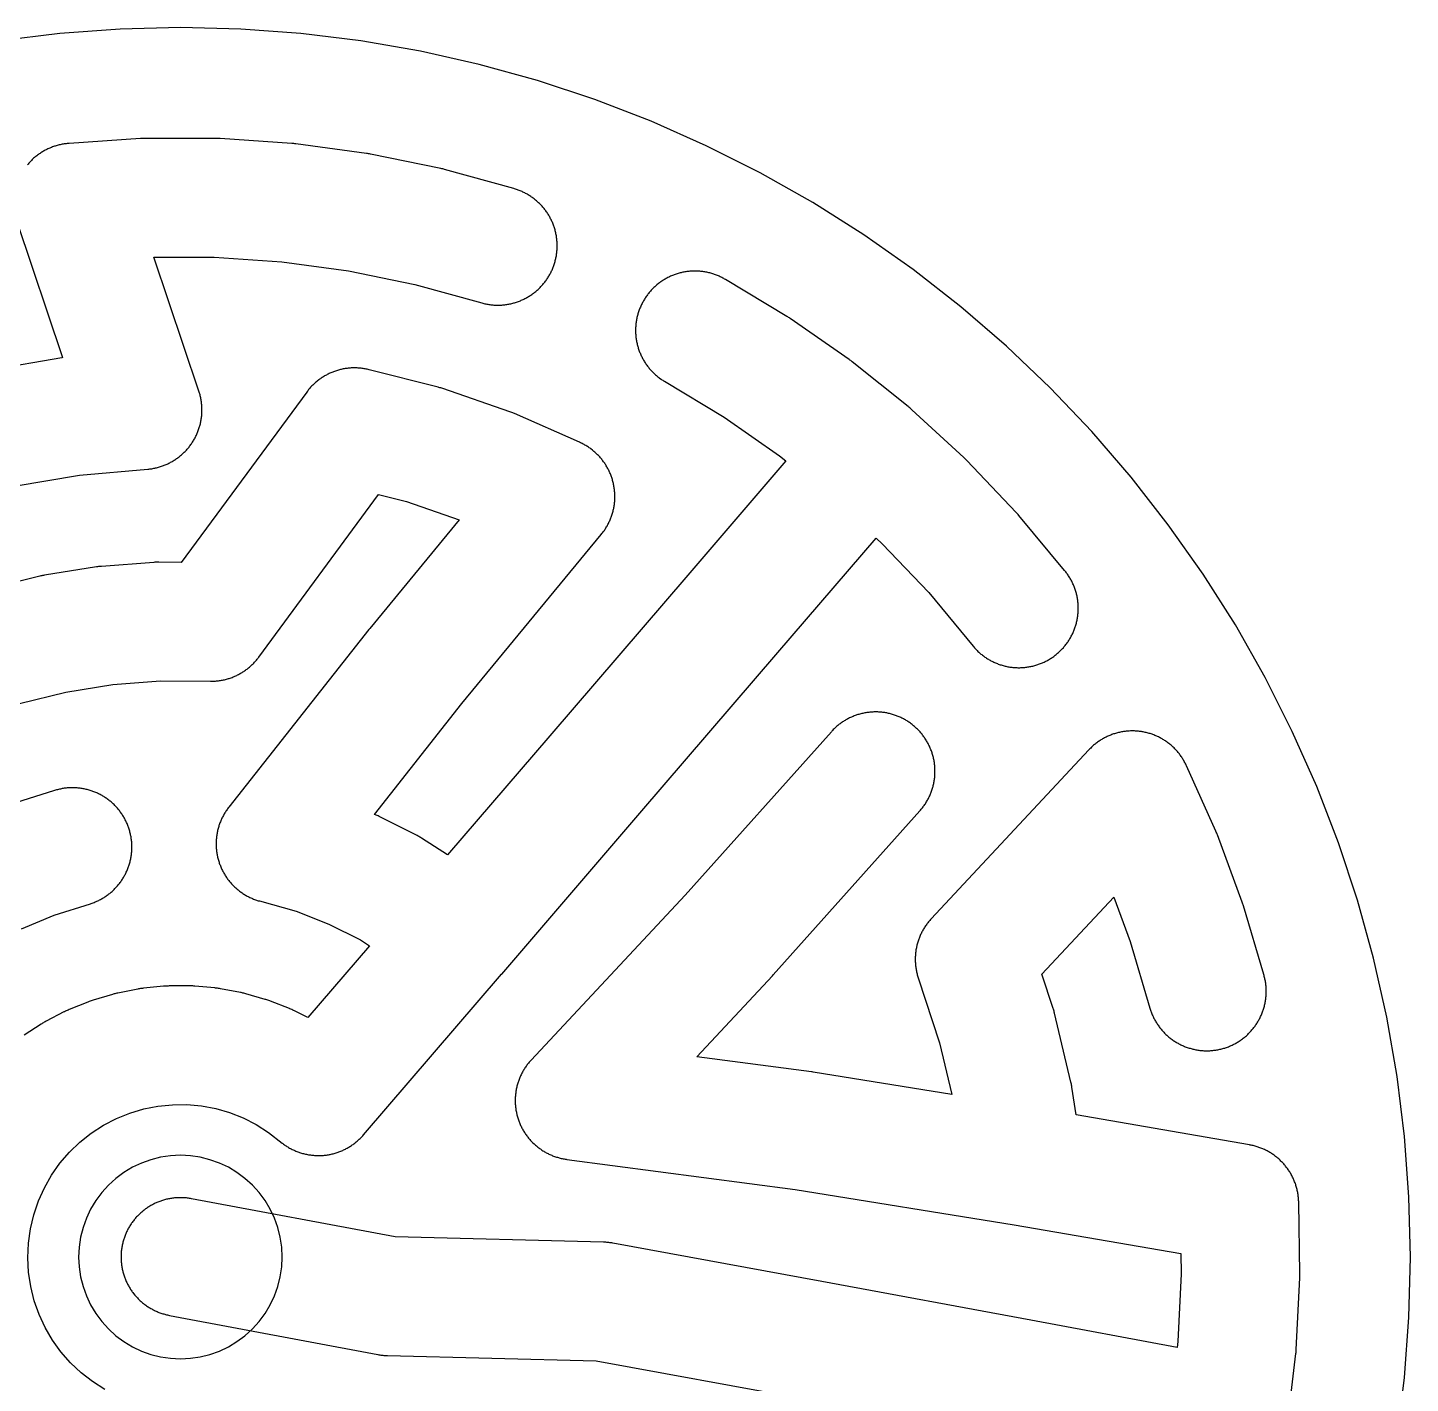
# Model space of a CAD drawing. Header units: millimetres. Extents: x -145 to 145, y -145 to 145.
# Drawn here: x -18 to 145, y -14.9 to 145 of the extents above; entities that cross this region are included whole.
import ezdxf

# ---------------------------------------------------------------- set-up
doc = ezdxf.new("R2010")
doc.units = ezdxf.units.MM
doc.layers.add('BOUNDARY', color=3, linetype='CONTINUOUS')
doc.layers.add('CORRIDORS', color=1, linetype='CONTINUOUS')

msp = doc.modelspace()

# ---------------------------------------------------------------- linework, layer by layer
at = {"layer": 'BOUNDARY'}
msp.add_lwpolyline([(143.431, -21.276), (144.302, -14.212), (144.825, -7.115), (145, 0), (144.825, 7.115), (144.302, 14.212), (143.431, 21.276), (142.214, 28.288), (140.655, 35.232), (138.756, 42.091), (136.524, 48.849), (133.963, 55.489), (131.078, 61.995), (127.879, 68.353), (124.371, 74.545), (120.563, 80.558), (116.465, 86.376), (112.087, 91.987), (107.438, 97.376), (102.53, 102.53), (97.376, 107.438), (91.987, 112.087), (86.376, 116.465), (80.558, 120.563), (74.545, 124.371), (68.353, 127.879), (61.995, 131.078), (55.489, 133.963), (48.849, 136.524), (42.091, 138.756), (35.232, 140.655), (28.288, 142.214), (21.276, 143.431), (14.212, 144.302), (7.115, 144.825), (0, 145), (-7.115, 144.825), (-14.212, 144.302), (-21.276, 143.431)], dxfattribs=at)
msp.add_lwpolyline([(12, 0), (11.942, 1.176), (11.769, 2.341), (11.483, 3.483), (11.087, 4.592), (10.583, 5.657), (9.978, 6.667), (9.276, 7.613), (8.485, 8.485), (7.613, 9.276), (6.667, 9.978), (5.657, 10.583), (4.592, 11.087), (3.483, 11.483), (2.341, 11.769), (1.176, 11.942), (0, 12), (-1.176, 11.942), (-2.341, 11.769), (-3.483, 11.483), (-4.592, 11.087), (-5.657, 10.583), (-6.667, 9.978), (-7.613, 9.276), (-8.485, 8.485), (-9.276, 7.613), (-9.978, 6.667), (-10.583, 5.657), (-11.087, 4.592), (-11.483, 3.483), (-11.769, 2.341), (-11.942, 1.176), (-12, 0), (-11.942, -1.176), (-11.769, -2.341), (-11.483, -3.483), (-11.087, -4.592), (-10.583, -5.657), (-9.978, -6.667), (-9.276, -7.613), (-8.485, -8.485), (-7.613, -9.276), (-6.667, -9.978), (-5.657, -10.583), (-4.592, -11.087), (-3.483, -11.483), (-2.341, -11.769), (-1.176, -11.942), (0, -12), (1.176, -11.942), (2.341, -11.769), (3.483, -11.483), (4.592, -11.087), (5.657, -10.583), (6.667, -9.978), (7.613, -9.276), (8.485, -8.485), (9.276, -7.613), (9.978, -6.667), (10.583, -5.657), (11.087, -4.592), (11.483, -3.483), (11.769, -2.341), (11.942, -1.176)], close=True, dxfattribs=at)
at = {"layer": 'CORRIDORS'}
for points in [[(-19.585, 90.905), (-11.903, 92.226), (-3.854, 92.926), (-3.736, 92.938), (-3.619, 92.951), (-3.501, 92.966), (-3.384, 92.983), (-3.267, 93.002), (-3.151, 93.023), (-3.035, 93.047), (-2.919, 93.072), (-2.804, 93.099), (-2.689, 93.128), (-2.575, 93.159), (-2.461, 93.191), (-2.348, 93.226), (-2.236, 93.263), (-2.124, 93.301), (-2.013, 93.342), (-1.902, 93.384), (-1.793, 93.428), (-1.684, 93.474), (-1.575, 93.522), (-1.468, 93.572), (-1.361, 93.623), (-1.256, 93.676), (-1.151, 93.731), (-1.047, 93.788), (-0.944, 93.847), (-0.843, 93.907), (-0.742, 93.969), (-0.642, 94.033), (-0.543, 94.098), (-0.446, 94.165), (-0.35, 94.234), (-0.254, 94.304), (-0.16, 94.376), (-0.068, 94.45), (0.024, 94.525), (0.114, 94.601), (0.203, 94.679), (0.291, 94.759), (0.377, 94.84), (0.462, 94.922), (0.545, 95.006), (0.627, 95.091), (0.708, 95.178), (0.787, 95.266), (0.864, 95.355), (0.94, 95.446), (1.015, 95.538), (1.088, 95.631), (1.159, 95.726), (1.229, 95.821), (1.297, 95.918), (1.363, 96.016), (1.428, 96.115), (1.491, 96.215), (1.553, 96.316), (1.613, 96.418), (1.671, 96.521), (1.727, 96.625), (1.781, 96.73), (1.834, 96.836), (1.885, 96.943), (1.934, 97.051), (1.981, 97.159), (2.027, 97.268), (2.07, 97.378), (2.112, 97.489), (2.152, 97.601), (2.19, 97.713), (2.226, 97.825), (2.26, 97.939), (2.292, 98.053), (2.322, 98.167), (2.35, 98.282), (2.377, 98.397), (2.401, 98.513), (2.424, 98.629), (2.444, 98.746), (2.463, 98.863), (2.479, 98.98), (2.494, 99.097), (2.506, 99.215), (2.517, 99.333), (2.526, 99.451), (2.532, 99.569), (2.537, 99.687), (2.539, 99.805), (2.54, 99.924), (2.539, 100.042), (2.535, 100.16), (2.53, 100.278), (2.522, 100.396), (2.513, 100.514), (2.502, 100.632), (2.488, 100.75), (2.473, 100.867), (2.456, 100.984), (2.436, 101.101), (2.415, 101.217), (2.392, 101.333), (2.366, 101.449), (2.339, 101.564), (2.31, 101.679), (2.279, 101.793), (2.246, 101.907), (2.211, 102.02), (2.178, 102.123), (-3.115, 117.93), (3.988, 117.93), (11.943, 117.392), (19.831, 116.32), (27.645, 114.714), (35.551, 112.524), (35.665, 112.493), (35.78, 112.465), (35.895, 112.438), (36.011, 112.413), (36.127, 112.39), (36.244, 112.37), (36.361, 112.351), (36.478, 112.334), (36.595, 112.319), (36.713, 112.306), (36.83, 112.295), (36.948, 112.286), (37.067, 112.279), (37.185, 112.274), (37.303, 112.271), (37.421, 112.27), (37.54, 112.271), (37.658, 112.274), (37.776, 112.279), (37.894, 112.286), (38.012, 112.295), (38.13, 112.306), (38.248, 112.319), (38.365, 112.334), (38.482, 112.351), (38.599, 112.37), (38.715, 112.391), (38.831, 112.414), (38.947, 112.439), (39.062, 112.465), (39.177, 112.494), (39.291, 112.525), (39.405, 112.557), (39.518, 112.592), (39.631, 112.628), (39.743, 112.667), (39.854, 112.707), (39.965, 112.749), (40.075, 112.793), (40.184, 112.839), (40.292, 112.886), (40.399, 112.936), (40.506, 112.987), (40.612, 113.04), (40.717, 113.095), (40.821, 113.152), (40.924, 113.21), (41.025, 113.27), (41.126, 113.332), (41.226, 113.395), (41.325, 113.46), (41.423, 113.527), (41.519, 113.596), (41.614, 113.666), (41.709, 113.738), (41.801, 113.811), (41.893, 113.886), (41.983, 113.962), (42.073, 114.04), (42.16, 114.119), (42.247, 114.2), (42.332, 114.282), (42.415, 114.366), (42.497, 114.451), (42.578, 114.538), (42.657, 114.626), (42.735, 114.715), (42.811, 114.805), (42.886, 114.897), (42.959, 114.99), (43.031, 115.084), (43.101, 115.18), (43.169, 115.276), (43.236, 115.374), (43.301, 115.473), (43.364, 115.573), (43.426, 115.674), (43.486, 115.776), (43.544, 115.879), (43.6, 115.983), (43.655, 116.088), (43.708, 116.194), (43.759, 116.3), (43.808, 116.408), (43.856, 116.516), (43.901, 116.626), (43.945, 116.736), (43.987, 116.846), (44.027, 116.958), (44.065, 117.07), (44.101, 117.182), (44.136, 117.295), (44.168, 117.409), (44.199, 117.524), (44.227, 117.638), (44.254, 117.754), (44.278, 117.869), (44.301, 117.985), (44.322, 118.102), (44.341, 118.219), (44.357, 118.336), (44.372, 118.453), (44.385, 118.571), (44.396, 118.689), (44.405, 118.807), (44.411, 118.925), (44.416, 119.043), (44.419, 119.161), (44.42, 119.28), (44.419, 119.398), (44.416, 119.516), (44.411, 119.634), (44.403, 119.753), (44.394, 119.871), (44.383, 119.988), (44.37, 120.106), (44.355, 120.223), (44.338, 120.34), (44.319, 120.457), (44.298, 120.574), (44.275, 120.69), (44.25, 120.805), (44.223, 120.921), (44.194, 121.035), (44.163, 121.149), (44.13, 121.263), (44.096, 121.376), (44.059, 121.489), (44.021, 121.601), (43.98, 121.712), (43.938, 121.823), (43.894, 121.932), (43.848, 122.041), (43.8, 122.15), (43.751, 122.257), (43.699, 122.364), (43.646, 122.469), (43.591, 122.574), (43.534, 122.678), (43.476, 122.781), (43.416, 122.883), (43.354, 122.983), (43.29, 123.083), (43.225, 123.182), (43.158, 123.279), (43.089, 123.376), (43.019, 123.471), (42.947, 123.565), (42.874, 123.658), (42.799, 123.75), (42.723, 123.84), (42.645, 123.929), (42.565, 124.016), (42.484, 124.103), (42.402, 124.188), (42.318, 124.271), (42.233, 124.353), (42.146, 124.434), (42.058, 124.513), (41.969, 124.591), (41.878, 124.667), (41.786, 124.741), (41.693, 124.814), (41.599, 124.886), (41.503, 124.956), (41.407, 125.024), (41.309, 125.09), (41.21, 125.155), (41.11, 125.218), (41.009, 125.28), (40.907, 125.34), (40.804, 125.398), (40.7, 125.454), (40.595, 125.509), (40.489, 125.561), (40.382, 125.612), (40.274, 125.662), (40.166, 125.709), (40.057, 125.754), (39.947, 125.798), (39.836, 125.84), (39.725, 125.88), (39.613, 125.918), (39.5, 125.954), (39.387, 125.988), (39.289, 126.016), (31.153, 128.27), (31.039, 128.301), (30.924, 128.329), (30.809, 128.356), (30.693, 128.381), (22.424, 130.08), (22.308, 130.103), (22.191, 130.123), (22.074, 130.142), (21.958, 130.159), (13.593, 131.296), (13.475, 131.311), (13.358, 131.324), (13.24, 131.335), (13.122, 131.344), (4.695, 131.914), (4.577, 131.921), (4.459, 131.926), (4.341, 131.929), (4.223, 131.93), (-4.223, 131.93), (-4.341, 131.929), (-4.46, 131.926), (-4.578, 131.921), (-4.695, 131.914), (-13.122, 131.344), (-13.24, 131.335), (-13.358, 131.324), (-13.476, 131.311), (-13.593, 131.296), (-13.71, 131.279), (-13.827, 131.26), (-13.944, 131.239), (-14.06, 131.217), (-14.175, 131.192), (-14.291, 131.165), (-14.405, 131.136), (-14.52, 131.106), (-14.633, 131.073), (-14.747, 131.039), (-14.859, 131.002), (-14.971, 130.964), (-15.082, 130.924), (-15.193, 130.882), (-15.303, 130.838), (-15.412, 130.792), (-15.52, 130.744), (-15.628, 130.695), (-15.734, 130.644), (-15.84, 130.591), (-15.945, 130.536), (-16.049, 130.479), (-16.152, 130.421), (-16.254, 130.361), (-16.355, 130.299), (-16.455, 130.236), (-16.553, 130.171), (-16.651, 130.104), (-16.748, 130.035), (-16.843, 129.965), (-16.937, 129.894), (-17.03, 129.82), (-17.122, 129.746), (-17.212, 129.669), (-17.301, 129.591), (-17.389, 129.512), (-17.475, 129.431), (-17.56, 129.349), (-17.644, 129.265), (-17.726, 129.18), (-17.807, 129.094), (-17.886, 129.006), (-17.964, 128.917), (-18.04, 128.826)], [(-19.288, 122.137), (-13.914, 106.086), (-13.989, 106.074), (-22.242, 104.654)], [(-8.916, -15.626), (-10.372, -14.7), (-11.708, -13.659), (-12.967, -12.47), (-14.087, -11.19), (-15.09, -9.796), (-15.955, -8.313), (-16.67, -6.769), (-17.238, -5.151), (-17.652, -3.48), (-17.902, -1.791), (-17.992, -0.088), (-17.918, 1.635), (-17.683, 3.326), (-17.288, 4.988), (-16.734, 6.616), (-16.032, 8.172), (-15.18, 9.663), (-14.2, 11.053), (-13.08, 12.358), (-11.843, 13.549), (-10.508, 14.609), (-9.076, 15.539), (-7.553, 16.334), (-5.959, 16.981), (-4.325, 17.469), (-2.647, 17.8), (-0.951, 17.97), (0.774, 17.977), (2.472, 17.824), (4.157, 17.506), (5.803, 17.031), (7.39, 16.404), (8.917, 15.625), (10.373, 14.699), (11.979, 13.448), (12.073, 13.376), (12.168, 13.305), (12.264, 13.237), (12.361, 13.17), (12.46, 13.104), (12.56, 13.04), (12.661, 12.978), (12.762, 12.918), (12.865, 12.859), (12.969, 12.803), (13.074, 12.748), (13.179, 12.694), (13.286, 12.643), (13.393, 12.593), (13.501, 12.545), (13.61, 12.499), (13.72, 12.455), (13.831, 12.413), (13.942, 12.372), (14.054, 12.334), (14.166, 12.297), (14.279, 12.262), (14.393, 12.229), (14.507, 12.198), (14.622, 12.169), (14.737, 12.142), (14.853, 12.117), (14.969, 12.094), (15.085, 12.073), (15.202, 12.054), (15.319, 12.036), (15.436, 12.021), (15.554, 12.008), (15.672, 11.996), (15.789, 11.987), (15.908, 11.98), (16.026, 11.975), (16.144, 11.971), (16.262, 11.97), (16.381, 11.971), (16.499, 11.973), (16.617, 11.978), (16.735, 11.985), (16.853, 11.994), (16.971, 12.004), (17.089, 12.017), (17.206, 12.032), (17.323, 12.048), (17.44, 12.067), (17.557, 12.087), (17.673, 12.11), (17.789, 12.134), (17.904, 12.161), (18.019, 12.189), (18.133, 12.22), (18.247, 12.252), (18.36, 12.286), (18.473, 12.322), (18.585, 12.36), (18.696, 12.4), (18.807, 12.442), (18.917, 12.486), (19.026, 12.531), (19.135, 12.579), (19.242, 12.628), (19.349, 12.679), (19.455, 12.731), (19.56, 12.786), (19.664, 12.842), (19.767, 12.9), (19.869, 12.96), (19.97, 13.022), (20.07, 13.085), (20.169, 13.15), (20.267, 13.216), (20.364, 13.285), (20.459, 13.354), (20.554, 13.426), (20.647, 13.499), (20.738, 13.574), (20.829, 13.65), (20.918, 13.727), (21.006, 13.806), (21.093, 13.887), (21.178, 13.969), (21.262, 14.053), (21.344, 14.138), (21.425, 14.224), (21.505, 14.312), (21.591, 14.41), (37.868, 33.365), (37.876, 33.374), (37.882, 33.381), (54.161, 52.35), (70.451, 71.32), (82.016, 84.789), (82.728, 84.135), (88.219, 78.359), (93.463, 72.04), (93.539, 71.95), (93.617, 71.86), (93.777, 71.686), (93.86, 71.601), (93.943, 71.518), (94.028, 71.435), (94.115, 71.355), (94.203, 71.275), (94.292, 71.197), (94.382, 71.121), (94.474, 71.046), (94.567, 70.973), (94.661, 70.902), (94.757, 70.832), (94.853, 70.763), (94.951, 70.697), (95.05, 70.631), (95.15, 70.568), (95.251, 70.506), (95.353, 70.446), (95.455, 70.388), (95.559, 70.332), (95.664, 70.277), (95.77, 70.224), (95.877, 70.173), (95.984, 70.123), (96.093, 70.076), (96.202, 70.03), (96.312, 69.986), (96.422, 69.944), (96.534, 69.904), (96.646, 69.866), (96.758, 69.83), (96.872, 69.795), (96.985, 69.763), (97.1, 69.732), (97.214, 69.704), (97.33, 69.677), (97.445, 69.652), (97.562, 69.63), (97.678, 69.609), (97.795, 69.59), (97.912, 69.573), (98.029, 69.558), (98.147, 69.545), (98.265, 69.535), (98.383, 69.526), (98.501, 69.519), (98.619, 69.514), (98.737, 69.511), (98.856, 69.51), (98.974, 69.511), (99.092, 69.514), (99.21, 69.519), (99.329, 69.526), (99.447, 69.535), (99.564, 69.547), (99.682, 69.56), (99.799, 69.575), (99.916, 69.592), (100.033, 69.611), (100.15, 69.632), (100.266, 69.655), (100.381, 69.68), (100.497, 69.706), (100.611, 69.735), (100.726, 69.766), (100.839, 69.799), (100.953, 69.833), (101.065, 69.87), (101.177, 69.908), (101.288, 69.948), (101.399, 69.991), (101.509, 70.035), (101.618, 70.08), (101.726, 70.128), (101.833, 70.178), (101.94, 70.229), (102.046, 70.282), (102.151, 70.337), (102.254, 70.394), (102.357, 70.452), (102.459, 70.512), (102.56, 70.574), (102.66, 70.638), (102.759, 70.703), (102.856, 70.77), (102.953, 70.838), (103.048, 70.908), (103.142, 70.98), (103.235, 71.054), (103.326, 71.128), (103.417, 71.205), (103.506, 71.283), (103.593, 71.362), (103.68, 71.443), (103.765, 71.526), (103.848, 71.609), (103.93, 71.694), (104.011, 71.781), (104.09, 71.869), (104.168, 71.958), (104.244, 72.049), (104.319, 72.141), (104.392, 72.234), (104.463, 72.328), (104.533, 72.423), (104.602, 72.52), (104.668, 72.618), (104.733, 72.717), (104.796, 72.817), (104.858, 72.918), (104.918, 73.02), (104.976, 73.123), (105.032, 73.227), (105.087, 73.332), (105.14, 73.438), (105.191, 73.544), (105.24, 73.652), (105.287, 73.76), (105.333, 73.87), (105.377, 73.98), (105.418, 74.09), (105.458, 74.202), (105.497, 74.314), (105.533, 74.426), (105.567, 74.54), (105.599, 74.653), (105.63, 74.768), (105.658, 74.883), (105.685, 74.998), (105.709, 75.114), (105.732, 75.23), (105.753, 75.346), (105.771, 75.463), (105.788, 75.58), (105.803, 75.698), (105.815, 75.815), (105.826, 75.933), (105.835, 76.051), (105.842, 76.169), (105.846, 76.287), (105.849, 76.406), (105.85, 76.524), (105.849, 76.642), (105.846, 76.761), (105.84, 76.879), (105.833, 76.997), (105.824, 77.115), (105.813, 77.233), (105.799, 77.35), (105.784, 77.468), (105.767, 77.585), (105.748, 77.701), (105.727, 77.818), (105.704, 77.934), (105.679, 78.05), (105.652, 78.165), (105.623, 78.279), (105.592, 78.394), (105.559, 78.507), (105.524, 78.62), (105.488, 78.733), (105.449, 78.845), (105.409, 78.956), (105.366, 79.067), (105.322, 79.176), (105.276, 79.285), (105.228, 79.394), (105.179, 79.501), (105.127, 79.608), (105.074, 79.713), (105.019, 79.818), (104.962, 79.922), (104.904, 80.025), (104.843, 80.126), (104.781, 80.227), (104.718, 80.327), (104.652, 80.426), (104.585, 80.523), (104.517, 80.619), (104.447, 80.715), (104.375, 80.809), (104.301, 80.901), (104.237, 80.98), (98.845, 87.478), (98.769, 87.568), (98.691, 87.658), (98.611, 87.745), (98.531, 87.831), (92.712, 93.951), (92.63, 94.036), (92.546, 94.12), (92.461, 94.202), (92.374, 94.283), (86.232, 99.924), (86.231, 99.925), (86.145, 100.005), (86.104, 100.042), (86.07, 100.073), (86.063, 100.079), (85.978, 100.153), (85.888, 100.229), (85.806, 100.296), (85.798, 100.302), (79.209, 105.583), (79.116, 105.656), (79.022, 105.728), (78.926, 105.798), (78.83, 105.866), (71.899, 110.69), (71.801, 110.757), (71.702, 110.822), (71.602, 110.886), (71.502, 110.947), (64.262, 115.292), (64.16, 115.352), (64.057, 115.41), (63.953, 115.467), (63.848, 115.522), (63.743, 115.575), (63.636, 115.626), (63.528, 115.675), (63.42, 115.723), (63.311, 115.769), (63.201, 115.813), (63.09, 115.855), (62.979, 115.895), (62.867, 115.933), (62.755, 115.969), (62.641, 116.004), (62.528, 116.036), (62.413, 116.067), (62.299, 116.096), (62.183, 116.122), (62.068, 116.147), (61.951, 116.17), (61.835, 116.191), (61.718, 116.21), (61.601, 116.226), (61.484, 116.241), (61.366, 116.254), (61.248, 116.265), (61.13, 116.274), (61.012, 116.281), (60.894, 116.286), (60.776, 116.289), (60.657, 116.29), (60.539, 116.289), (60.421, 116.286), (60.303, 116.281), (60.184, 116.274), (60.066, 116.265), (59.949, 116.254), (59.831, 116.241), (59.714, 116.226), (59.597, 116.209), (59.48, 116.19), (59.363, 116.169), (59.247, 116.146), (59.132, 116.121), (59.016, 116.094), (58.902, 116.066), (58.787, 116.035), (58.674, 116.002), (58.56, 115.968), (58.448, 115.931), (58.336, 115.893), (58.225, 115.853), (58.114, 115.811), (58.004, 115.767), (57.895, 115.721), (57.787, 115.673), (57.679, 115.624), (57.573, 115.572), (57.467, 115.519), (57.362, 115.464), (57.258, 115.408), (57.155, 115.349), (57.053, 115.289), (56.952, 115.228), (56.853, 115.164), (56.754, 115.099), (56.656, 115.032), (56.56, 114.963), (56.464, 114.893), (56.37, 114.822), (56.186, 114.674), (56.096, 114.597), (56.006, 114.519), (55.919, 114.44), (55.832, 114.359), (55.747, 114.277), (55.664, 114.193), (55.582, 114.108), (55.501, 114.021), (55.422, 113.933), (55.344, 113.844), (55.268, 113.754), (55.193, 113.662), (55.12, 113.569), (55.048, 113.475), (54.979, 113.379), (54.91, 113.282), (54.844, 113.185), (54.779, 113.086), (54.715, 112.986), (54.654, 112.885), (54.594, 112.783), (54.536, 112.68), (54.479, 112.576), (54.424, 112.471), (54.372, 112.365), (54.321, 112.258), (54.271, 112.151), (54.224, 112.042), (54.178, 111.933), (54.134, 111.823), (54.093, 111.713), (54.053, 111.601), (54.014, 111.489), (53.978, 111.377), (53.944, 111.263), (53.912, 111.15), (53.881, 111.035), (53.853, 110.92), (53.826, 110.805), (53.801, 110.689), (53.779, 110.573), (53.758, 110.457), (53.739, 110.34), (53.722, 110.223), (53.708, 110.105), (53.695, 109.988), (53.684, 109.87), (53.675, 109.752), (53.668, 109.634), (53.664, 109.516), (53.661, 109.397), (53.66, 109.279), (53.661, 109.161), (53.664, 109.042), (53.67, 108.924), (53.677, 108.806), (53.686, 108.688), (53.697, 108.57), (53.71, 108.453), (53.725, 108.335), (53.743, 108.218), (53.762, 108.102), (53.783, 107.985), (53.806, 107.869), (53.831, 107.753), (53.858, 107.638), (53.887, 107.523), (53.917, 107.409), (53.95, 107.296), (53.985, 107.182), (54.021, 107.07), (54.06, 106.958), (54.1, 106.847), (54.142, 106.736), (54.187, 106.626), (54.233, 106.517), (54.28, 106.409), (54.33, 106.302), (54.381, 106.195), (54.435, 106.089), (54.489, 105.985), (54.546, 105.881), (54.605, 105.778), (54.665, 105.676), (54.727, 105.575), (54.791, 105.476), (54.856, 105.377), (54.923, 105.279), (54.991, 105.183), (55.062, 105.088), (55.133, 104.994), (55.207, 104.901), (55.282, 104.809), (55.358, 104.719), (55.436, 104.63), (55.516, 104.543), (55.597, 104.456), (55.679, 104.371), (55.763, 104.288), (55.848, 104.206), (55.935, 104.125), (56.023, 104.046), (56.112, 103.969), (56.203, 103.892), (56.295, 103.818), (56.388, 103.745), (56.482, 103.673), (56.674, 103.535), (56.772, 103.469), (56.871, 103.404), (56.971, 103.341), (57.058, 103.288), (64.097, 99.064), (70.635, 94.513), (71.392, 93.906), (59.829, 80.44), (43.539, 61.47), (43.538, 61.469), (31.507, 47.45), (28.419, 49.405), (28.319, 49.467), (28.217, 49.528), (28.114, 49.587), (28.011, 49.644), (27.906, 49.7), (27.832, 49.738), (23.52, 51.917), (23.414, 51.969), (23.307, 52.02), (23.199, 52.069), (23.091, 52.116), (22.981, 52.161), (22.901, 52.193), (22.864, 52.207), (33.186, 65.304), (49.621, 85.237), (49.695, 85.329), (49.768, 85.422), (49.84, 85.516), (49.909, 85.612), (49.978, 85.709), (50.044, 85.807), (50.109, 85.906), (50.172, 86.006), (50.233, 86.107), (50.293, 86.209), (50.351, 86.312), (50.407, 86.416), (50.462, 86.521), (50.514, 86.627), (50.565, 86.734), (50.614, 86.842), (50.662, 86.95), (50.707, 87.059), (50.75, 87.17), (50.792, 87.28), (50.832, 87.392), (50.87, 87.504), (50.906, 87.616), (50.94, 87.73), (50.972, 87.844), (51.002, 87.958), (51.031, 88.073), (51.057, 88.188), (51.081, 88.304), (51.104, 88.42), (51.124, 88.537), (51.143, 88.654), (51.159, 88.771), (51.174, 88.888), (51.186, 89.006), (51.197, 89.124), (51.206, 89.242), (51.212, 89.36), (51.217, 89.478), (51.219, 89.596), (51.22, 89.715), (51.219, 89.833), (51.215, 89.951), (51.21, 90.069), (51.202, 90.188), (51.193, 90.305), (51.181, 90.423), (51.168, 90.541), (51.153, 90.658), (51.135, 90.775), (51.116, 90.892), (51.095, 91.008), (51.071, 91.124), (51.046, 91.24), (51.019, 91.355), (50.99, 91.47), (50.959, 91.584), (50.926, 91.698), (50.891, 91.811), (50.854, 91.923), (50.816, 92.035), (50.775, 92.146), (50.733, 92.256), (50.688, 92.366), (50.642, 92.475), (50.594, 92.583), (50.544, 92.691), (50.493, 92.797), (50.439, 92.903), (50.384, 93.007), (50.327, 93.111), (50.268, 93.214), (50.208, 93.315), (50.146, 93.416), (50.082, 93.516), (50.017, 93.614), (49.949, 93.712), (49.881, 93.808), (49.81, 93.903), (49.738, 93.997), (49.665, 94.09), (49.589, 94.181), (49.513, 94.271), (49.435, 94.36), (49.355, 94.447), (49.274, 94.534), (49.191, 94.618), (49.107, 94.702), (49.022, 94.783), (48.935, 94.864), (48.847, 94.943), (48.757, 95.02), (48.667, 95.096), (48.575, 95.171), (48.387, 95.315), (48.291, 95.384), (48.194, 95.452), (48.096, 95.519), (47.997, 95.583), (47.897, 95.646), (47.796, 95.708), (47.694, 95.767), (47.591, 95.825), (47.486, 95.881), (47.381, 95.936), (47.275, 95.988), (47.168, 96.039), (47.05, 96.092), (39.391, 99.478), (39.283, 99.525), (39.173, 99.57), (39.063, 99.613), (38.952, 99.655), (38.846, 99.693), (30.931, 102.426), (30.819, 102.463), (30.706, 102.499), (30.592, 102.533), (30.478, 102.565), (30.369, 102.594), (22.253, 104.655), (22.138, 104.683), (22.023, 104.709), (21.907, 104.733), (21.791, 104.756), (21.674, 104.776), (21.557, 104.794), (21.44, 104.811), (21.323, 104.825), (21.205, 104.837), (21.087, 104.848), (20.969, 104.856), (20.851, 104.863), (20.733, 104.867), (20.614, 104.869), (20.496, 104.87), (20.378, 104.868), (20.259, 104.865), (20.141, 104.859), (20.023, 104.852), (19.905, 104.842), (19.787, 104.831), (19.67, 104.817), (19.553, 104.801), (19.436, 104.784), (19.319, 104.764), (19.203, 104.743), (19.087, 104.72), (18.971, 104.694), (18.856, 104.667), (18.741, 104.638), (18.627, 104.606), (18.513, 104.573), (18.4, 104.538), (18.288, 104.501), (18.176, 104.462), (18.065, 104.422), (17.955, 104.379), (17.845, 104.335), (17.736, 104.288), (17.628, 104.24), (17.521, 104.19), (17.415, 104.138), (17.309, 104.085), (17.204, 104.03), (17.101, 103.973), (16.998, 103.914), (16.897, 103.853), (16.796, 103.791), (16.696, 103.727), (16.598, 103.661), (16.501, 103.594), (16.404, 103.525), (16.309, 103.455), (16.123, 103.309), (16.032, 103.233), (15.942, 103.157), (15.853, 103.078), (15.766, 102.999), (15.68, 102.917), (15.595, 102.835), (15.512, 102.75), (15.43, 102.665), (15.35, 102.578), (15.271, 102.49), (15.194, 102.4), (15.118, 102.309), (15.044, 102.217), (14.971, 102.124), (14.896, 102.024), (0.082, 81.934), (-2.553, 81.951), (-2.671, 81.951), (-2.789, 81.948), (-2.908, 81.944), (-3.026, 81.938), (-3.13, 81.931), (-9.311, 81.461), (-9.429, 81.451), (-9.546, 81.439), (-9.664, 81.425), (-9.781, 81.409), (-9.886, 81.393), (-16.007, 80.414), (-16.123, 80.394), (-16.24, 80.373), (-16.355, 80.349), (-16.471, 80.324), (-16.575, 80.299), (-22.594, 78.817)], [(-18.971, 65.291), (-13.507, 66.636), (-7.963, 67.523), (-2.356, 67.949), (3.554, 67.91), (3.672, 67.91), (3.79, 67.913), (3.909, 67.917), (4.027, 67.923), (4.145, 67.931), (4.263, 67.941), (4.38, 67.954), (4.498, 67.968), (4.615, 67.984), (4.732, 68.002), (4.849, 68.022), (4.965, 68.044), (5.081, 68.068), (5.196, 68.094), (5.311, 68.122), (5.426, 68.152), (5.539, 68.184), (5.653, 68.218), (5.766, 68.253), (5.878, 68.291), (5.989, 68.33), (6.1, 68.372), (6.21, 68.415), (6.32, 68.46), (6.429, 68.507), (6.536, 68.556), (6.643, 68.606), (6.749, 68.659), (6.855, 68.713), (6.959, 68.769), (7.062, 68.826), (7.165, 68.886), (7.266, 68.947), (7.366, 69.009), (7.465, 69.074), (7.563, 69.14), (7.66, 69.208), (7.756, 69.277), (7.851, 69.348), (7.944, 69.421), (8.036, 69.495), (8.127, 69.571), (8.217, 69.648), (8.305, 69.727), (8.392, 69.807), (8.478, 69.889), (8.562, 69.972), (8.645, 70.057), (8.726, 70.143), (8.806, 70.23), (8.884, 70.319), (8.961, 70.409), (9.036, 70.5), (9.11, 70.593), (9.182, 70.686), (9.234, 70.756), (23.37, 89.926), (26.638, 89.096), (32.881, 86.941), (22.329, 74.143), (22.232, 74.023), (5.712, 53.063), (5.64, 52.97), (5.569, 52.875), (5.5, 52.779), (5.432, 52.682), (5.366, 52.584), (5.302, 52.484), (5.239, 52.384), (5.178, 52.282), (5.119, 52.18), (5.062, 52.076), (5.006, 51.972), (4.952, 51.867), (4.9, 51.761), (4.85, 51.653), (4.801, 51.546), (4.755, 51.437), (4.71, 51.327), (4.667, 51.217), (4.626, 51.106), (4.586, 50.994), (4.549, 50.882), (4.514, 50.769), (4.48, 50.656), (4.449, 50.542), (4.419, 50.427), (4.391, 50.312), (4.365, 50.197), (4.342, 50.081), (4.32, 49.965), (4.3, 49.848), (4.282, 49.731), (4.266, 49.614), (4.252, 49.496), (4.24, 49.379), (4.23, 49.261), (4.222, 49.143), (4.216, 49.024), (4.212, 48.906), (4.21, 48.788), (4.21, 48.67), (4.212, 48.551), (4.216, 48.433), (4.222, 48.315), (4.23, 48.197), (4.24, 48.079), (4.252, 47.961), (4.266, 47.844), (4.282, 47.726), (4.3, 47.609), (4.32, 47.493), (4.342, 47.377), (4.366, 47.261), (4.392, 47.145), (4.42, 47.03), (4.449, 46.916), (4.481, 46.802), (4.514, 46.688), (4.55, 46.575), (4.587, 46.463), (4.627, 46.351), (4.668, 46.24), (4.711, 46.13), (4.756, 46.021), (4.802, 45.912), (4.851, 45.804), (4.901, 45.697), (4.953, 45.591), (5.007, 45.486), (5.063, 45.381), (5.12, 45.278), (5.18, 45.175), (5.241, 45.074), (5.303, 44.974), (5.368, 44.874), (5.434, 44.776), (5.501, 44.679), (5.571, 44.583), (5.641, 44.488), (5.714, 44.395), (5.788, 44.303), (5.864, 44.212), (5.941, 44.122), (6.019, 44.033), (6.1, 43.946), (6.181, 43.861), (6.264, 43.776), (6.349, 43.693), (6.434, 43.612), (6.522, 43.532), (6.61, 43.454), (6.7, 43.377), (6.791, 43.301), (6.883, 43.227), (6.977, 43.155), (7.072, 43.084), (7.168, 43.015), (7.265, 42.947), (7.363, 42.882), (7.463, 42.817), (7.563, 42.755), (7.665, 42.694), (7.767, 42.635), (7.871, 42.578), (7.975, 42.522), (8.081, 42.468), (8.187, 42.416), (8.294, 42.366), (8.402, 42.318), (8.511, 42.271), (8.62, 42.227), (8.731, 42.184), (8.842, 42.143), (8.953, 42.104), (9.066, 42.066), (9.179, 42.031), (9.313, 41.992), (13.634, 40.776), (17.508, 39.268), (21.216, 37.395), (22.291, 36.714), (15.009, 28.234), (13.456, 29.026), (13.35, 29.079), (13.243, 29.13), (13.136, 29.179), (13.027, 29.227), (12.918, 29.272), (12.848, 29.3), (10.636, 30.174), (10.526, 30.217), (10.415, 30.257), (10.303, 30.296), (10.191, 30.333), (10.078, 30.368), (10.006, 30.389), (7.72, 31.049), (7.606, 31.081), (7.491, 31.111), (7.376, 31.139), (7.261, 31.165), (7.145, 31.189), (7.073, 31.203), (4.735, 31.643), (4.618, 31.664), (4.501, 31.683), (4.384, 31.7), (4.267, 31.715), (4.149, 31.728), (4.072, 31.735), (1.702, 31.95), (1.585, 31.96), (1.466, 31.968), (1.348, 31.973), (1.23, 31.977), (1.112, 31.979), (1.038, 31.979), (-1.341, 31.968), (-1.46, 31.966), (-1.578, 31.963), (-1.696, 31.957), (-1.814, 31.95), (-1.932, 31.94), (-2.003, 31.933), (-4.37, 31.697), (-4.488, 31.685), (-4.606, 31.67), (-4.723, 31.653), (-4.839, 31.635), (-4.956, 31.614), (-5.032, 31.599), (-7.366, 31.138), (-7.482, 31.114), (-7.598, 31.089), (-7.713, 31.061), (-7.827, 31.031), (-7.941, 30.999), (-8.013, 30.978), (-10.293, 30.297), (-10.406, 30.262), (-10.519, 30.226), (-10.631, 30.187), (-10.742, 30.147), (-10.852, 30.104), (-10.924, 30.076), (-13.128, 29.181), (-13.237, 29.135), (-13.345, 29.088), (-13.453, 29.039), (-13.56, 28.988), (-13.666, 28.935), (-13.731, 28.902), (-15.84, 27.802), (-15.945, 27.746), (-16.048, 27.689), (-16.151, 27.629), (-16.252, 27.569), (-16.353, 27.506), (-16.416, 27.465), (-18.411, 26.169)], [(130.511, -19.756), (131.507, -11.371), (131.52, -11.253), (131.531, -11.135), (131.54, -11.017), (131.547, -10.899), (131.974, -2.466), (131.979, -2.348), (131.982, -2.229), (131.983, -2.111), (131.982, -1.993), (131.839, 6.449), (131.836, 6.567), (131.831, 6.685), (131.824, 6.803), (131.815, 6.921), (131.804, 7.039), (131.791, 7.157), (131.776, 7.274), (131.759, 7.391), (131.74, 7.508), (131.719, 7.624), (131.696, 7.74), (131.672, 7.856), (131.645, 7.971), (131.616, 8.086), (131.585, 8.2), (131.553, 8.314), (131.518, 8.427), (131.482, 8.54), (131.444, 8.652), (131.404, 8.763), (131.361, 8.874), (131.318, 8.984), (131.272, 9.093), (131.224, 9.201), (131.175, 9.309), (131.123, 9.415), (131.07, 9.521), (131.016, 9.626), (130.959, 9.73), (130.901, 9.833), (130.841, 9.935), (130.779, 10.035), (130.715, 10.135), (130.65, 10.234), (130.583, 10.332), (130.515, 10.428), (130.445, 10.524), (130.373, 10.618), (130.3, 10.711), (130.225, 10.802), (130.149, 10.893), (130.071, 10.982), (129.911, 11.156), (129.828, 11.241), (129.745, 11.325), (129.659, 11.407), (129.573, 11.487), (129.485, 11.567), (129.396, 11.644), (129.305, 11.721), (129.214, 11.795), (129.121, 11.869), (129.026, 11.94), (128.931, 12.01), (128.834, 12.078), (128.737, 12.145), (128.638, 12.21), (128.538, 12.273), (128.437, 12.335), (128.335, 12.395), (128.232, 12.453), (128.128, 12.51), (128.023, 12.564), (127.917, 12.617), (127.811, 12.668), (127.703, 12.718), (127.595, 12.765), (127.485, 12.811), (127.375, 12.855), (127.265, 12.897), (127.153, 12.937), (127.042, 12.975), (126.929, 13.011), (126.816, 13.045), (126.702, 13.078), (126.588, 13.108), (126.473, 13.137), (126.357, 13.164), (126.242, 13.188), (126.126, 13.211), (126.031, 13.228), (105.59, 16.758), (105.096, 20.043), (105.078, 20.16), (105.057, 20.277), (105.034, 20.393), (105.01, 20.509), (104.985, 20.618), (103.051, 28.767), (103.023, 28.882), (102.992, 28.997), (102.96, 29.111), (102.926, 29.224), (102.891, 29.332), (101.57, 33.36), (110.041, 42.44), (111.974, 37.219), (114.296, 29.349), (114.331, 29.236), (114.367, 29.123), (114.405, 29.011), (114.445, 28.9), (114.487, 28.789), (114.531, 28.679), (114.577, 28.57), (114.625, 28.462), (114.674, 28.354), (114.725, 28.248), (114.778, 28.142), (114.833, 28.037), (114.89, 27.933), (114.948, 27.83), (115.008, 27.728), (115.07, 27.627), (115.133, 27.527), (115.198, 27.428), (115.265, 27.331), (115.333, 27.234), (115.403, 27.139), (115.475, 27.045), (115.548, 26.952), (115.623, 26.86), (115.699, 26.77), (115.777, 26.681), (115.857, 26.593), (115.937, 26.506), (116.02, 26.421), (116.103, 26.338), (116.188, 26.255), (116.275, 26.175), (116.363, 26.095), (116.452, 26.018), (116.542, 25.941), (116.634, 25.866), (116.727, 25.793), (116.821, 25.722), (116.916, 25.652), (117.013, 25.583), (117.111, 25.517), (117.21, 25.452), (117.309, 25.388), (117.41, 25.326), (117.512, 25.266), (117.615, 25.208), (117.719, 25.152), (117.824, 25.097), (117.93, 25.044), (118.037, 24.993), (118.144, 24.943), (118.253, 24.896), (118.362, 24.85), (118.472, 24.806), (118.582, 24.764), (118.694, 24.724), (118.806, 24.686), (118.918, 24.65), (119.031, 24.615), (119.145, 24.583), (119.26, 24.552), (119.374, 24.524), (119.49, 24.497), (119.605, 24.472), (119.721, 24.45), (119.838, 24.429), (119.955, 24.41), (120.072, 24.393), (120.189, 24.378), (120.307, 24.365), (120.425, 24.355), (120.543, 24.346), (120.661, 24.339), (120.779, 24.334), (120.897, 24.331), (121.016, 24.33), (121.134, 24.331), (121.252, 24.334), (121.37, 24.339), (121.488, 24.346), (121.606, 24.355), (121.724, 24.367), (121.842, 24.38), (121.959, 24.395), (122.076, 24.412), (122.193, 24.431), (122.31, 24.452), (122.426, 24.475), (122.541, 24.5), (122.657, 24.526), (122.771, 24.555), (122.886, 24.586), (122.999, 24.619), (123.112, 24.653), (123.225, 24.69), (123.337, 24.728), (123.448, 24.768), (123.559, 24.81), (123.669, 24.854), (123.778, 24.9), (123.886, 24.948), (123.993, 24.998), (124.1, 25.049), (124.206, 25.102), (124.31, 25.157), (124.414, 25.214), (124.517, 25.272), (124.619, 25.332), (124.72, 25.394), (124.82, 25.458), (124.919, 25.523), (125.016, 25.59), (125.113, 25.658), (125.208, 25.728), (125.302, 25.8), (125.395, 25.873), (125.486, 25.948), (125.577, 26.025), (125.666, 26.103), (125.753, 26.182), (125.84, 26.263), (125.925, 26.345), (126.008, 26.429), (126.09, 26.514), (126.171, 26.601), (126.25, 26.689), (126.328, 26.778), (126.404, 26.869), (126.479, 26.96), (126.552, 27.054), (126.623, 27.148), (126.693, 27.243), (126.761, 27.34), (126.828, 27.438), (126.893, 27.537), (126.956, 27.637), (127.018, 27.738), (127.078, 27.84), (127.136, 27.943), (127.192, 28.047), (127.247, 28.152), (127.3, 28.258), (127.351, 28.364), (127.4, 28.472), (127.447, 28.58), (127.493, 28.69), (127.537, 28.799), (127.578, 28.91), (127.618, 29.022), (127.656, 29.134), (127.693, 29.246), (127.727, 29.359), (127.759, 29.473), (127.79, 29.588), (127.818, 29.702), (127.845, 29.818), (127.869, 29.934), (127.892, 30.05), (127.913, 30.166), (127.931, 30.283), (127.948, 30.4), (127.963, 30.518), (127.975, 30.635), (127.986, 30.753), (127.995, 30.871), (128.002, 30.989), (128.006, 31.107), (128.009, 31.226), (128.01, 31.344), (128.009, 31.462), (128.006, 31.581), (128, 31.699), (127.993, 31.817), (127.984, 31.935), (127.973, 32.053), (127.959, 32.17), (127.944, 32.288), (127.927, 32.405), (127.908, 32.521), (127.887, 32.638), (127.864, 32.754), (127.839, 32.869), (127.812, 32.985), (127.783, 33.099), (127.752, 33.214), (127.724, 33.311), (125.334, 41.41), (125.299, 41.523), (125.263, 41.636), (125.225, 41.748), (125.185, 41.859), (122.254, 49.777), (122.212, 49.888), (122.168, 49.998), (122.122, 50.107), (122.075, 50.214), (118.616, 57.917), (118.566, 58.025), (118.515, 58.132), (118.462, 58.237), (118.407, 58.342), (118.351, 58.446), (118.293, 58.549), (118.233, 58.651), (118.171, 58.752), (118.107, 58.852), (118.042, 58.951), (117.976, 59.049), (117.907, 59.145), (117.837, 59.24), (117.766, 59.335), (117.692, 59.428), (117.618, 59.519), (117.541, 59.61), (117.463, 59.699), (117.384, 59.787), (117.303, 59.873), (117.221, 59.958), (117.137, 60.042), (117.052, 60.124), (116.966, 60.205), (116.878, 60.284), (116.789, 60.362), (116.698, 60.438), (116.607, 60.513), (116.514, 60.586), (116.42, 60.658), (116.324, 60.728), (116.228, 60.796), (116.13, 60.863), (116.031, 60.928), (115.931, 60.991), (115.83, 61.053), (115.728, 61.113), (115.625, 61.171), (115.521, 61.228), (115.416, 61.283), (115.311, 61.336), (115.204, 61.387), (115.096, 61.436), (114.988, 61.484), (114.879, 61.529), (114.769, 61.573), (114.658, 61.615), (114.547, 61.655), (114.435, 61.694), (114.323, 61.73), (114.209, 61.764), (114.096, 61.797), (113.981, 61.827), (113.866, 61.856), (113.751, 61.883), (113.636, 61.907), (113.519, 61.93), (113.403, 61.951), (113.286, 61.97), (113.169, 61.987), (113.052, 62.002), (112.934, 62.015), (112.816, 62.025), (112.698, 62.034), (112.58, 62.041), (112.462, 62.046), (112.344, 62.049), (112.225, 62.05), (112.107, 62.049), (111.989, 62.046), (111.87, 62.041), (111.752, 62.034), (111.634, 62.025), (111.517, 62.014), (111.399, 62), (111.282, 61.985), (111.165, 61.968), (111.048, 61.949), (110.931, 61.928), (110.815, 61.906), (110.7, 61.881), (110.584, 61.854), (110.47, 61.825), (110.355, 61.794), (110.242, 61.762), (110.128, 61.727), (110.016, 61.691), (109.904, 61.652), (109.793, 61.612), (109.682, 61.57), (109.572, 61.526), (109.463, 61.48), (109.355, 61.432), (109.247, 61.383), (109.141, 61.331), (109.035, 61.278), (108.93, 61.223), (108.826, 61.167), (108.723, 61.108), (108.622, 61.048), (108.521, 60.986), (108.421, 60.923), (108.322, 60.858), (108.225, 60.791), (108.128, 60.722), (108.033, 60.652), (107.939, 60.58), (107.846, 60.507), (107.754, 60.432), (107.664, 60.356), (107.575, 60.278), (107.487, 60.198), (107.401, 60.117), (107.316, 60.035), (107.232, 59.951), (107.111, 59.825), (88.511, 39.885), (88.431, 39.798), (88.353, 39.709), (88.276, 39.619), (88.2, 39.528), (88.126, 39.436), (88.054, 39.342), (87.983, 39.247), (87.914, 39.151), (87.847, 39.054), (87.781, 38.956), (87.717, 38.856), (87.654, 38.756), (87.594, 38.654), (87.535, 38.552), (87.477, 38.448), (87.422, 38.344), (87.368, 38.238), (87.316, 38.132), (87.266, 38.025), (87.217, 37.917), (87.171, 37.808), (87.126, 37.698), (87.083, 37.588), (87.042, 37.477), (87.003, 37.365), (86.966, 37.253), (86.931, 37.14), (86.898, 37.027), (86.866, 36.913), (86.837, 36.798), (86.809, 36.683), (86.783, 36.567), (86.76, 36.452), (86.738, 36.335), (86.718, 36.219), (86.701, 36.102), (86.685, 35.984), (86.671, 35.867), (86.659, 35.749), (86.649, 35.631), (86.642, 35.513), (86.636, 35.395), (86.632, 35.277), (86.63, 35.158), (86.63, 35.04), (86.633, 34.922), (86.637, 34.803), (86.643, 34.685), (86.651, 34.567), (86.661, 34.449), (86.673, 34.332), (86.688, 34.214), (86.704, 34.097), (86.722, 33.98), (86.742, 33.863), (86.764, 33.747), (86.788, 33.631), (86.814, 33.516), (86.842, 33.401), (86.872, 33.286), (86.903, 33.172), (86.937, 33.059), (86.979, 32.929), (89.495, 25.256), (90.938, 19.179), (74.614, 21.811), (74.497, 21.829), (74.414, 21.84), (60.87, 23.624), (69.796, 33.182), (69.899, 33.295), (87.179, 52.625), (87.257, 52.714), (87.333, 52.804), (87.408, 52.895), (87.482, 52.988), (87.554, 53.082), (87.624, 53.177), (87.693, 53.273), (87.76, 53.371), (87.825, 53.469), (87.889, 53.569), (87.951, 53.67), (88.012, 53.772), (88.07, 53.874), (88.127, 53.978), (88.182, 54.083), (88.235, 54.189), (88.287, 54.295), (88.337, 54.402), (88.385, 54.511), (88.431, 54.62), (88.475, 54.729), (88.517, 54.84), (88.558, 54.951), (88.596, 55.063), (88.633, 55.175), (88.668, 55.288), (88.701, 55.402), (88.732, 55.516), (88.761, 55.631), (88.788, 55.746), (88.813, 55.862), (88.836, 55.978), (88.857, 56.094), (88.876, 56.211), (88.894, 56.328), (88.909, 56.445), (88.922, 56.563), (88.933, 56.681), (88.943, 56.799), (88.95, 56.917), (88.955, 57.035), (88.959, 57.153), (88.96, 57.272), (88.959, 57.39), (88.957, 57.508), (88.952, 57.626), (88.945, 57.745), (88.937, 57.863), (88.926, 57.98), (88.913, 58.098), (88.899, 58.215), (88.882, 58.333), (88.863, 58.449), (88.843, 58.566), (88.82, 58.682), (88.796, 58.798), (88.769, 58.913), (88.741, 59.028), (88.71, 59.142), (88.678, 59.256), (88.644, 59.37), (88.608, 59.482), (88.57, 59.594), (88.53, 59.706), (88.488, 59.816), (88.445, 59.926), (88.399, 60.036), (88.352, 60.144), (88.303, 60.252), (88.252, 60.358), (88.199, 60.464), (88.144, 60.569), (88.088, 60.673), (88.03, 60.776), (87.97, 60.879), (87.909, 60.98), (87.845, 61.08), (87.781, 61.179), (87.714, 61.276), (87.646, 61.373), (87.576, 61.469), (87.505, 61.563), (87.432, 61.656), (87.357, 61.748), (87.281, 61.839), (87.203, 61.928), (87.124, 62.016), (87.043, 62.102), (86.961, 62.188), (86.878, 62.271), (86.793, 62.354), (86.707, 62.435), (86.619, 62.514), (86.53, 62.592), (86.44, 62.669), (86.348, 62.744), (86.255, 62.817), (86.161, 62.889), (86.066, 62.959), (85.97, 63.028), (85.872, 63.095), (85.774, 63.16), (85.674, 63.224), (85.573, 63.286), (85.471, 63.346), (85.368, 63.404), (85.264, 63.461), (85.16, 63.516), (85.054, 63.569), (84.947, 63.621), (84.84, 63.67), (84.732, 63.718), (84.623, 63.764), (84.513, 63.808), (84.402, 63.85), (84.291, 63.89), (84.179, 63.929), (84.067, 63.965), (83.954, 64), (83.84, 64.033), (83.726, 64.064), (83.611, 64.093), (83.496, 64.119), (83.38, 64.144), (83.264, 64.167), (83.147, 64.189), (83.031, 64.208), (82.914, 64.225), (82.796, 64.24), (82.679, 64.253), (82.561, 64.264), (82.443, 64.273), (82.325, 64.28), (82.207, 64.286), (82.088, 64.289), (81.97, 64.29), (81.852, 64.289), (81.733, 64.286), (81.615, 64.282), (81.497, 64.275), (81.379, 64.266), (81.261, 64.255), (81.144, 64.242), (81.026, 64.227), (80.909, 64.211), (80.792, 64.192), (80.676, 64.171), (80.56, 64.149), (80.444, 64.124), (80.329, 64.097), (80.214, 64.069), (80.099, 64.038), (79.986, 64.006), (79.872, 63.971), (79.76, 63.935), (79.648, 63.897), (79.536, 63.857), (79.426, 63.815), (79.316, 63.771), (79.207, 63.726), (79.098, 63.678), (78.991, 63.629), (78.884, 63.578), (78.778, 63.525), (78.673, 63.47), (78.569, 63.414), (78.466, 63.356), (78.364, 63.296), (78.263, 63.234), (78.163, 63.171), (78.064, 63.106), (77.967, 63.039), (77.87, 62.971), (77.775, 62.901), (77.68, 62.829), (77.587, 62.756), (77.496, 62.682), (77.405, 62.605), (77.316, 62.528), (77.228, 62.448), (77.142, 62.368), (77.056, 62.285), (76.973, 62.202), (76.89, 62.117), (76.81, 62.031), (76.741, 61.955), (59.51, 42.68), (41.354, 23.238), (41.274, 23.15), (41.195, 23.062), (41.118, 22.972), (41.043, 22.881), (40.969, 22.789), (40.896, 22.695), (40.826, 22.6), (40.757, 22.504), (40.689, 22.407), (40.623, 22.309), (40.559, 22.209), (40.496, 22.109), (40.436, 22.008), (40.376, 21.905), (40.319, 21.802), (40.263, 21.697), (40.21, 21.592), (40.158, 21.485), (40.107, 21.378), (40.059, 21.27), (40.012, 21.162), (39.968, 21.052), (39.925, 20.942), (39.884, 20.831), (39.845, 20.719), (39.807, 20.607), (39.772, 20.494), (39.739, 20.38), (39.707, 20.266), (39.678, 20.152), (39.65, 20.037), (39.624, 19.921), (39.601, 19.805), (39.579, 19.689), (39.559, 19.572), (39.541, 19.455), (39.525, 19.338), (39.511, 19.221), (39.5, 19.103), (39.49, 18.985), (39.482, 18.867), (39.476, 18.749), (39.472, 18.631), (39.47, 18.512), (39.47, 18.394), (39.472, 18.276), (39.477, 18.157), (39.483, 18.039), (39.491, 17.921), (39.501, 17.803), (39.513, 17.686), (39.527, 17.568), (39.543, 17.451), (39.561, 17.334), (39.581, 17.217), (39.603, 17.101), (39.627, 16.985), (39.653, 16.87), (39.681, 16.755), (39.711, 16.64), (39.742, 16.526), (39.776, 16.413), (39.812, 16.3), (39.849, 16.188), (39.888, 16.076), (39.93, 15.965), (39.973, 15.855), (40.018, 15.746), (40.065, 15.637), (40.113, 15.529), (40.164, 15.422), (40.216, 15.316), (40.27, 15.211), (40.326, 15.106), (40.383, 15.003), (40.443, 14.901), (40.504, 14.799), (40.566, 14.699), (40.631, 14.6), (40.697, 14.501), (40.765, 14.404), (40.834, 14.309), (40.905, 14.214), (40.977, 14.12), (41.052, 14.028), (41.127, 13.937), (41.204, 13.848), (41.283, 13.759), (41.363, 13.672), (41.445, 13.587), (41.528, 13.502), (41.698, 13.338), (41.786, 13.258), (41.874, 13.18), (41.964, 13.103), (42.055, 13.028), (42.148, 12.954), (42.242, 12.881), (42.336, 12.811), (42.433, 12.742), (42.53, 12.674), (42.628, 12.609), (42.728, 12.544), (42.828, 12.482), (42.93, 12.421), (43.032, 12.362), (43.136, 12.305), (43.24, 12.25), (43.346, 12.196), (43.452, 12.144), (43.559, 12.094), (43.667, 12.046), (43.776, 11.999), (43.886, 11.955), (43.996, 11.912), (44.107, 11.871), (44.219, 11.832), (44.331, 11.795), (44.444, 11.76), (44.558, 11.726), (44.672, 11.695), (44.786, 11.666), (44.901, 11.638), (45.017, 11.612), (45.133, 11.589), (45.249, 11.567), (45.366, 11.548), (45.483, 11.53), (45.556, 11.52), (72.476, 7.974), (98.28, 3.813), (117.939, 0.418), (117.98, -1.995), (117.577, -9.955), (117.491, -10.677), (100.254, -7.459), (100.248, -7.458), (75.638, -2.888), (75.623, -2.885), (50.983, 1.635), (50.866, 1.655), (50.75, 1.674), (50.632, 1.69), (50.515, 1.705), (50.397, 1.717), (50.279, 1.728), (50.161, 1.736), (50.043, 1.743), (49.895, 1.748), (25.306, 2.364), (1.294, 6.879), (1.177, 6.9), (1.06, 6.919), (0.943, 6.936), (0.826, 6.951), (0.708, 6.964), (0.59, 6.975), (0.472, 6.984), (0.354, 6.991), (0.236, 6.996), (0.118, 6.999), (0, 7), (-0.119, 6.999), (-0.237, 6.996), (-0.355, 6.991), (-0.473, 6.984), (-0.591, 6.975), (-0.709, 6.964), (-0.827, 6.951), (-0.944, 6.936), (-1.061, 6.919), (-1.178, 6.9), (-1.295, 6.879), (-1.411, 6.856), (-1.526, 6.832), (-1.642, 6.805), (-1.756, 6.776), (-1.871, 6.745), (-1.984, 6.713), (-2.098, 6.678), (-2.21, 6.642), (-2.322, 6.604), (-2.433, 6.563), (-2.544, 6.521), (-2.654, 6.477), (-2.763, 6.432), (-2.871, 6.384), (-2.979, 6.335), (-3.085, 6.283), (-3.191, 6.23), (-3.296, 6.175), (-3.4, 6.119), (-3.503, 6.061), (-3.605, 6), (-3.706, 5.939), (-3.806, 5.875), (-3.904, 5.81), (-4.002, 5.743), (-4.098, 5.675), (-4.194, 5.605), (-4.288, 5.533), (-4.381, 5.46), (-4.472, 5.385), (-4.563, 5.309), (-4.652, 5.231), (-4.74, 5.151), (-4.826, 5.07), (-4.911, 4.988), (-4.995, 4.904), (-5.077, 4.819), (-5.158, 4.733), (-5.237, 4.645), (-5.315, 4.556), (-5.391, 4.465), (-5.466, 4.374), (-5.539, 4.281), (-5.61, 4.186), (-5.68, 4.091), (-5.749, 3.994), (-5.815, 3.897), (-5.88, 3.798), (-5.944, 3.698), (-6.005, 3.597), (-6.065, 3.495), (-6.123, 3.392), (-6.18, 3.288), (-6.235, 3.183), (-6.287, 3.077), (-6.339, 2.97), (-6.388, 2.863), (-6.435, 2.754), (-6.481, 2.645), (-6.525, 2.535), (-6.567, 2.425), (-6.607, 2.313), (-6.645, 2.201), (-6.681, 2.089), (-6.715, 1.975), (-6.748, 1.862), (-6.778, 1.747), (-6.807, 1.632), (-6.834, 1.517), (-6.858, 1.401), (-6.881, 1.285), (-6.902, 1.169), (-6.92, 1.052), (-6.937, 0.935), (-6.952, 0.818), (-6.965, 0.7), (-6.976, 0.582), (-6.985, 0.464), (-6.991, 0.346), (-6.996, 0.228), (-6.999, 0.109), (-7, -0.009), (-6.999, -0.127), (-6.996, -0.245), (-6.991, -0.364), (-6.983, -0.482), (-6.974, -0.6), (-6.963, -0.718), (-6.95, -0.835), (-6.935, -0.952), (-6.918, -1.07), (-6.899, -1.186), (-6.878, -1.303), (-6.855, -1.419), (-6.83, -1.534), (-6.803, -1.65), (-6.774, -1.764), (-6.743, -1.879), (-6.71, -1.992), (-6.676, -2.106), (-6.639, -2.218), (-6.601, -2.33), (-6.561, -2.441), (-6.518, -2.552), (-6.474, -2.662), (-6.428, -2.771), (-6.381, -2.879), (-6.331, -2.986), (-6.28, -3.093), (-6.226, -3.199), (-6.172, -3.303), (-6.115, -3.407), (-6.056, -3.51), (-5.996, -3.612), (-5.934, -3.713), (-5.871, -3.813), (-5.805, -3.911), (-5.738, -4.009), (-5.67, -4.105), (-5.6, -4.2), (-5.528, -4.295), (-5.38, -4.479), (-5.303, -4.569), (-5.225, -4.658), (-5.146, -4.746), (-5.065, -4.832), (-4.982, -4.917), (-4.898, -5.001), (-4.813, -5.083), (-4.727, -5.163), (-4.639, -5.242), (-4.549, -5.32), (-4.459, -5.396), (-4.367, -5.471), (-4.274, -5.544), (-4.18, -5.615), (-4.084, -5.685), (-3.987, -5.753), (-3.89, -5.82), (-3.791, -5.885), (-3.691, -5.948), (-3.59, -6.01), (-3.487, -6.069), (-3.384, -6.127), (-3.28, -6.184), (-3.175, -6.238), (-3.069, -6.291), (-2.963, -6.342), (-2.855, -6.391), (-2.747, -6.439), (-2.637, -6.484), (-2.527, -6.528), (-2.417, -6.57), (-2.193, -6.648), (-2.081, -6.684), (-1.967, -6.718), (-1.854, -6.75), (-1.739, -6.781), (-1.624, -6.809), (-1.509, -6.835), (-1.393, -6.86), (-1.294, -6.879), (23.276, -11.499), (23.393, -11.52), (23.51, -11.539), (23.627, -11.556), (23.744, -11.571), (23.862, -11.584), (23.98, -11.595), (24.098, -11.604), (24.216, -11.611), (24.334, -11.616), (24.395, -11.618), (48.998, -12.234), (73.097, -16.655)], [(-18.725, 38.697), (-14.9, 40.323), (-10.615, 41.674), (-10.503, 41.71), (-10.391, 41.749), (-10.28, 41.789), (-10.169, 41.831), (-10.059, 41.875), (-9.95, 41.921), (-9.842, 41.969), (-9.735, 42.019), (-9.628, 42.07), (-9.522, 42.123), (-9.417, 42.178), (-9.314, 42.235), (-9.211, 42.293), (-9.109, 42.353), (-9.008, 42.415), (-8.908, 42.479), (-8.81, 42.544), (-8.712, 42.611), (-8.616, 42.68), (-8.52, 42.75), (-8.426, 42.822), (-8.333, 42.895), (-8.242, 42.97), (-8.152, 43.046), (-8.063, 43.124), (-7.975, 43.204), (-7.889, 43.285), (-7.804, 43.367), (-7.72, 43.451), (-7.638, 43.536), (-7.557, 43.623), (-7.478, 43.711), (-7.401, 43.8), (-7.324, 43.89), (-7.25, 43.982), (-7.177, 44.075), (-7.105, 44.17), (-7.035, 44.265), (-6.967, 44.362), (-6.901, 44.46), (-6.836, 44.559), (-6.772, 44.659), (-6.711, 44.76), (-6.651, 44.862), (-6.593, 44.965), (-6.537, 45.069), (-6.482, 45.174), (-6.429, 45.28), (-6.378, 45.386), (-6.329, 45.494), (-6.282, 45.603), (-6.236, 45.712), (-6.193, 45.822), (-6.151, 45.932), (-6.111, 46.044), (-6.073, 46.156), (-6.037, 46.268), (-6.002, 46.382), (-5.97, 46.496), (-5.94, 46.61), (-5.911, 46.725), (-5.885, 46.84), (-5.86, 46.956), (-5.838, 47.072), (-5.817, 47.188), (-5.798, 47.305), (-5.782, 47.422), (-5.767, 47.54), (-5.754, 47.658), (-5.744, 47.775), (-5.735, 47.893), (-5.728, 48.011), (-5.723, 48.13), (-5.721, 48.248), (-5.72, 48.366), (-5.721, 48.485), (-5.725, 48.603), (-5.73, 48.721), (-5.737, 48.839), (-5.746, 48.957), (-5.758, 49.075), (-5.771, 49.193), (-5.786, 49.31), (-5.803, 49.427), (-5.823, 49.544), (-5.844, 49.66), (-5.867, 49.776), (-5.892, 49.892), (-5.919, 50.007), (-5.948, 50.122), (-5.979, 50.236), (-6.012, 50.35), (-6.046, 50.463), (-6.083, 50.575), (-6.122, 50.687), (-6.162, 50.798), (-6.204, 50.909), (-6.249, 51.018), (-6.295, 51.127), (-6.342, 51.236), (-6.392, 51.343), (-6.444, 51.45), (-6.497, 51.555), (-6.552, 51.66), (-6.609, 51.764), (-6.667, 51.867), (-6.728, 51.968), (-6.79, 52.069), (-6.853, 52.169), (-6.919, 52.267), (-6.986, 52.365), (-7.055, 52.461), (-7.125, 52.556), (-7.197, 52.65), (-7.27, 52.743), (-7.345, 52.835), (-7.422, 52.925), (-7.5, 53.014), (-7.579, 53.101), (-7.66, 53.188), (-7.743, 53.272), (-7.827, 53.356), (-7.912, 53.438), (-7.999, 53.518), (-8.087, 53.597), (-8.176, 53.675), (-8.267, 53.751), (-8.359, 53.825), (-8.452, 53.898), (-8.546, 53.97), (-8.642, 54.039), (-8.739, 54.108), (-8.837, 54.174), (-8.936, 54.239), (-9.036, 54.302), (-9.137, 54.363), (-9.239, 54.423), (-9.342, 54.481), (-9.446, 54.537), (-9.551, 54.592), (-9.657, 54.644), (-9.764, 54.695), (-9.872, 54.744), (-9.98, 54.792), (-10.089, 54.837), (-10.2, 54.88), (-10.31, 54.922), (-10.422, 54.962), (-10.534, 55), (-10.646, 55.036), (-10.76, 55.07), (-10.874, 55.102), (-10.988, 55.132), (-11.103, 55.161), (-11.218, 55.187), (-11.334, 55.211), (-11.45, 55.234), (-11.567, 55.254), (-11.684, 55.273), (-11.801, 55.289), (-11.918, 55.304), (-12.036, 55.316), (-12.154, 55.327), (-12.272, 55.336), (-12.39, 55.342), (-12.508, 55.347), (-12.626, 55.349), (-12.745, 55.35), (-12.863, 55.349), (-12.981, 55.345), (-13.099, 55.34), (-13.218, 55.332), (-13.335, 55.323), (-13.453, 55.311), (-13.571, 55.298), (-13.688, 55.283), (-13.805, 55.265), (-13.922, 55.246), (-14.038, 55.225), (-14.154, 55.201), (-14.27, 55.176), (-14.385, 55.149), (-14.5, 55.12), (-14.614, 55.089), (-14.728, 55.056), (-14.825, 55.026), (-19.434, 53.573)]]:
    msp.add_lwpolyline(points, dxfattribs=at)

doc.saveas('drawing.dxf')
